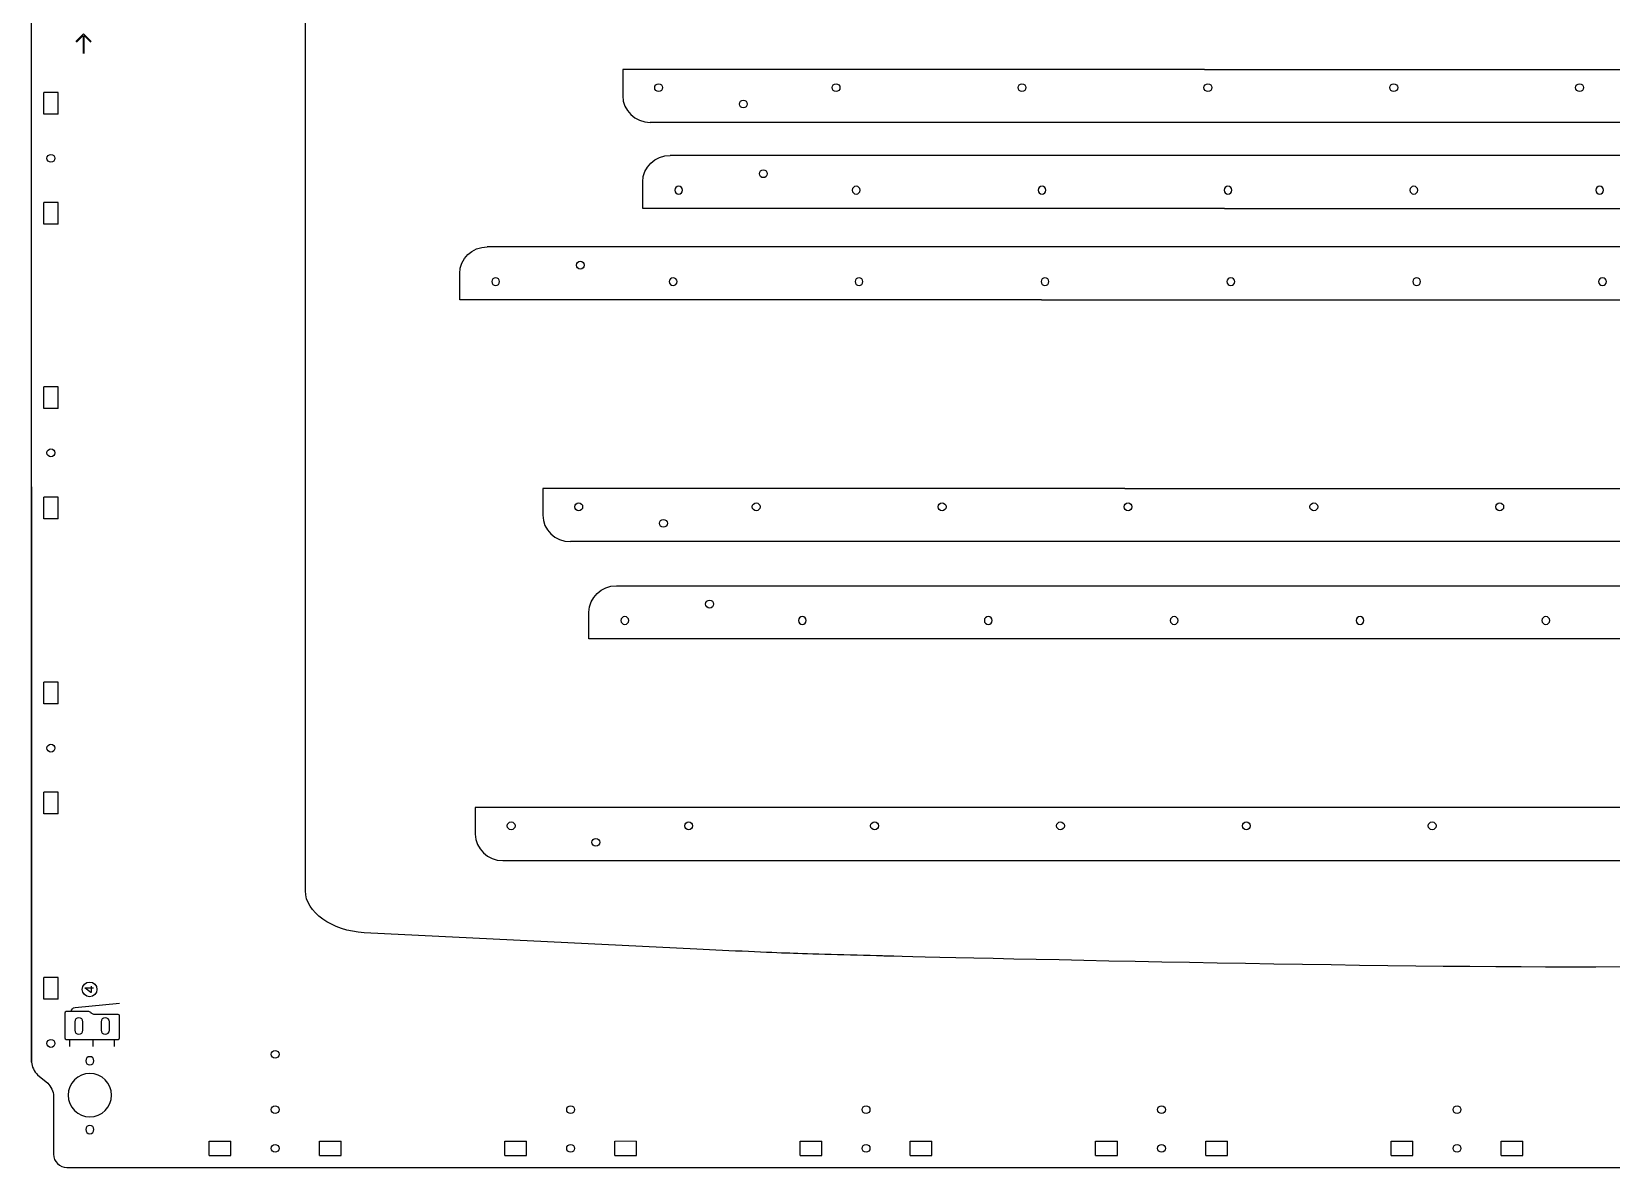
# Model space of a CAD drawing. Header units: millimetres. Extents: x -1176 to -33, y -869 to -31.
# Drawn here: x -1176 to -602, y -869 to -456 of the extents above; entities that cross this region are included whole.
import ezdxf

# ---------------------------------------------------------------- set-up
doc = ezdxf.new("R2010")
doc.units = ezdxf.units.MM
doc.layers.add('Cuts', color=1, linetype='Continuous', lineweight=0, true_color=0xff0000)
doc.layers.add('text', color=5, linetype='Continuous', lineweight=0, true_color=0x0000ff)

msp = doc.modelspace()

# ---------------------------------------------------------------- linework, layer by layer
at = {"layer": 'Cuts', "color": 1, "lineweight": 25, "true_color": 0xff0000}
for p, q in [((-1175.5, -830.68), (-1175.5, -69.32)), ((-749.38, -469.84), (-479.94, -469.84)), ((-1165.89, -478.23), (-1171.09, -478.23)), ((-1171.09, -486.11), (-1171.09, -478.23)), ((-1165.89, -486.11), (-1165.89, -478.23)), ((-1165.89, -486.11), (-1171.09, -486.11)), ((-469.94, -489.12), (-950.77, -489.12)), ((-711.57, -501.12), (-943.47, -501.12)), ((-462.64, -501.12), (-711.57, -501.12)), ((-1165.89, -518.23), (-1171.09, -518.23)), ((-1171.09, -526.11), (-1171.09, -518.23)), ((-1165.89, -526.11), (-1165.89, -518.23)), ((-742.09, -520.4), (-261.26, -520.4)), ((-1165.89, -526.11), (-1171.09, -526.11)), ((-529.12, -534.36), (-1009.96, -534.36)), ((-808.57, -553.65), (-539.12, -553.65)), ((-1165.89, -585.3), (-1171.09, -585.3)), ((-1171.09, -593.18), (-1171.09, -585.3)), ((-1165.89, -593.18), (-1165.89, -585.3)), ((-1165.89, -593.18), (-1171.09, -593.18)), ((-1165.89, -625.3), (-1171.09, -625.3)), ((-1171.09, -633.18), (-1171.09, -625.3)), ((-1165.89, -633.18), (-1165.89, -625.3)), ((-778.4, -622.24), (-508.95, -622.24)), ((-1165.89, -633.18), (-1171.09, -633.18)), ((-498.95, -641.52), (-979.78, -641.52)), ((-963.01, -657.55), (-731.1, -657.55)), ((-731.1, -657.55), (-482.19, -657.55)), ((-280.81, -676.84), (-761.62, -676.84)), ((-1165.89, -692.64), (-1171.09, -692.64)), ((-1171.09, -700.52), (-1171.09, -692.64)), ((-1165.89, -700.52), (-1165.89, -692.64)), ((-1165.89, -700.52), (-1171.09, -700.52)), ((-1165.89, -732.64), (-1171.09, -732.64)), ((-1171.09, -740.52), (-1171.09, -732.64)), ((-1165.89, -740.52), (-1165.89, -732.64)), ((-322.12, -738.2), (-802.93, -738.2)), ((-1165.89, -740.52), (-1171.09, -740.52)), ((-1004.31, -757.48), (-772.41, -757.48)), ((-772.41, -757.48), (-291.6, -757.48)), ((-1165.89, -799.98), (-1171.09, -799.98)), ((-1171.09, -807.86), (-1171.09, -799.98)), ((-1165.89, -807.86), (-1165.89, -799.98)), ((-1165.89, -807.86), (-1171.09, -807.86)), ((-1110.97, -864.67), (-1110.97, -859.47)), ((-1110.97, -859.47), (-1103.09, -859.47)), ((-1103.09, -864.67), (-1103.09, -859.47)), ((-1070.97, -864.67), (-1070.97, -859.47)), ((-1070.97, -859.47), (-1063.09, -859.47)), ((-1063.09, -864.67), (-1063.09, -859.47)), ((-1003.63, -864.67), (-1003.63, -859.47)), ((-1003.63, -859.47), (-995.75, -859.47)), ((-995.75, -864.67), (-995.75, -859.47)), ((-963.63, -864.67), (-963.63, -859.47)), ((-955.75, -864.67), (-955.75, -859.47)), ((-896.29, -864.67), (-896.29, -859.47)), ((-896.29, -859.47), (-888.41, -859.47)), ((-888.41, -864.67), (-888.41, -859.47)), ((-856.29, -864.67), (-856.29, -859.47)), ((-856.29, -859.47), (-848.41, -859.47)), ((-848.41, -864.67), (-848.41, -859.47)), ((-788.95, -864.67), (-788.95, -859.47)), ((-788.95, -859.47), (-781.07, -859.47)), ((-781.07, -864.67), (-781.07, -859.47)), ((-748.95, -864.67), (-748.95, -859.47)), ((-748.95, -859.47), (-741.07, -859.47)), ((-741.07, -864.67), (-741.07, -859.47)), ((-681.61, -864.67), (-681.61, -859.47)), ((-681.61, -859.47), (-673.73, -859.47)), ((-673.73, -864.67), (-673.73, -859.47)), ((-641.61, -864.67), (-641.61, -859.47)), ((-641.61, -859.47), (-633.73, -859.47)), ((-633.73, -864.67), (-633.73, -859.47)), ((-1110.97, -864.67), (-1103.09, -864.67)), ((-1070.97, -864.67), (-1063.09, -864.67)), ((-1003.63, -864.67), (-995.75, -864.67)), ((-963.63, -864.67), (-955.75, -864.67)), ((-896.29, -864.67), (-888.41, -864.67)), ((-856.29, -864.67), (-848.41, -864.67)), ((-788.95, -864.67), (-781.07, -864.67)), ((-748.95, -864.67), (-741.07, -864.67)), ((-681.61, -864.67), (-673.73, -864.67)), ((-641.61, -864.67), (-633.73, -864.67)), ((-1162.7, -869), (-37.3, -869))]:
    msp.add_line(p, q, dxfattribs=at)
at = {"layer": 'Cuts'}
msp.add_line((-963.63, -859.47), (-955.75, -859.47), dxfattribs=at)
at = {"layer": 'Cuts', "color": 1, "lineweight": 25, "true_color": 0xff0000}
for points in [[(-1076.02, -768.51), (-1076.02, -167.04)], [(-749.38, -469.84), (-756.99, -469.84), (-960.77, -469.84)], [(-742.09, -520.4), (-749.7, -520.4), (-953.48, -520.4)], [(-808.57, -553.65), (-816.18, -553.65), (-1019.96, -553.65)], [(-1175.5, -621.64), (-1175.5, -830.68)], [(-778.4, -622.24), (-786.01, -622.24), (-989.78, -622.24)], [(-761.62, -676.84), (-973.01, -676.84), (-973.01, -667.19)], [(-802.93, -738.2), (-1014.31, -738.2), (-1014.31, -747.84)], [(-933.82, -789.68), (-1054.67, -783.7)], [(-1159.85, -816.1), (-1159.85, -819.1)], [(-1156.85, -819.1), (-1156.85, -816.1), (-1156.85, -816.1)], [(-1150.25, -816.1), (-1150.25, -819.1)], [(-1147.25, -819.1), (-1147.25, -816.1), (-1147.25, -816.1)], [(-1173.34, -835.32), (-1169.66, -838.4)], [(-1167.5, -843.04), (-1167.5, -864.2)], [(-1162.7, -869), (-869.88, -869)]]:
    msp.add_lwpolyline(points, dxfattribs=at)
for points in [[(-960.77, -469.84), (-960.77, -469.84), (-960.77, -474.18), (-960.77, -479.48)], [(-949.15, -476.48), (-949.15, -475.69), (-948.51, -475.06), (-947.73, -475.06)], [(-947.73, -475.06), (-946.94, -475.06), (-946.3, -475.69), (-946.3, -476.48)], [(-884.68, -476.48), (-884.68, -475.69), (-884.04, -475.06), (-883.25, -475.06)], [(-883.25, -475.06), (-882.46, -475.06), (-881.83, -475.69), (-881.83, -476.48)], [(-817.14, -476.48), (-817.14, -475.69), (-816.5, -475.06), (-815.72, -475.06)], [(-815.72, -475.06), (-814.93, -475.06), (-814.29, -475.69), (-814.29, -476.48)], [(-749.59, -476.48), (-749.59, -475.69), (-748.96, -475.06), (-748.17, -475.06)], [(-748.17, -475.06), (-747.38, -475.06), (-746.74, -475.69), (-746.74, -476.48)], [(-682.08, -476.48), (-682.08, -475.69), (-681.44, -475.06), (-680.66, -475.06)], [(-680.66, -475.06), (-679.87, -475.06), (-679.23, -475.69), (-679.23, -476.48)], [(-614.57, -476.48), (-614.57, -475.69), (-613.93, -475.06), (-613.14, -475.06)], [(-613.14, -475.06), (-612.36, -475.06), (-611.72, -475.69), (-611.72, -476.48)], [(-960.77, -479.48), (-960.77, -484.78), (-956.27, -489.12), (-950.77, -489.12)], [(-947.73, -477.9), (-948.51, -477.9), (-949.15, -477.27), (-949.15, -476.48)], [(-946.3, -476.48), (-946.3, -477.27), (-946.94, -477.9), (-947.73, -477.9)], [(-918.38, -482.45), (-918.38, -481.67), (-917.74, -481.03), (-916.95, -481.03)], [(-916.95, -481.03), (-916.16, -481.03), (-915.53, -481.67), (-915.53, -482.45)], [(-883.25, -477.9), (-884.04, -477.9), (-884.68, -477.27), (-884.68, -476.48)], [(-881.83, -476.48), (-881.83, -477.27), (-882.46, -477.9), (-883.25, -477.9)], [(-815.72, -477.9), (-816.5, -477.9), (-817.14, -477.27), (-817.14, -476.48)], [(-814.29, -476.48), (-814.29, -477.27), (-814.93, -477.9), (-815.72, -477.9)], [(-748.17, -477.9), (-748.96, -477.9), (-749.59, -477.27), (-749.59, -476.48)], [(-746.74, -476.48), (-746.74, -477.27), (-747.38, -477.9), (-748.17, -477.9)], [(-680.66, -477.9), (-681.44, -477.9), (-682.08, -477.27), (-682.08, -476.48)], [(-679.23, -476.48), (-679.23, -477.27), (-679.87, -477.9), (-680.66, -477.9)], [(-613.14, -477.9), (-613.93, -477.9), (-614.57, -477.27), (-614.57, -476.48)], [(-611.72, -476.48), (-611.72, -477.27), (-612.36, -477.9), (-613.14, -477.9)], [(-916.95, -483.88), (-917.74, -483.88), (-918.38, -483.24), (-918.38, -482.45)], [(-915.53, -482.45), (-915.53, -483.24), (-916.16, -483.88), (-916.95, -483.88)], [(-1169.91, -502.17), (-1169.91, -501.38), (-1169.27, -500.75), (-1168.49, -500.75)], [(-1168.49, -503.59), (-1169.27, -503.59), (-1169.91, -502.96), (-1169.91, -502.17)], [(-1168.49, -500.75), (-1167.7, -500.75), (-1167.06, -501.38), (-1167.06, -502.17)], [(-1167.06, -502.17), (-1167.06, -502.96), (-1167.7, -503.59), (-1168.49, -503.59)], [(-953.48, -510.76), (-953.48, -505.46), (-948.97, -501.12), (-943.47, -501.12)], [(-953.48, -520.4), (-953.48, -520.4), (-953.48, -516.07), (-953.48, -510.76)], [(-911.08, -507.79), (-911.08, -507), (-910.44, -506.37), (-909.66, -506.37)], [(-909.66, -509.21), (-910.44, -509.21), (-911.08, -508.58), (-911.08, -507.79)], [(-909.66, -506.37), (-908.87, -506.37), (-908.23, -507), (-908.23, -507.79)], [(-908.23, -507.79), (-908.23, -508.58), (-908.87, -509.21), (-909.66, -509.21)], [(-940.43, -512.34), (-941.22, -512.34), (-941.85, -512.97), (-941.85, -513.76)], [(-941.85, -513.76), (-941.85, -514.55), (-941.22, -515.19), (-940.43, -515.19)], [(-939, -513.76), (-939, -512.97), (-939.64, -512.34), (-940.43, -512.34)], [(-940.43, -515.19), (-939.64, -515.19), (-939, -514.55), (-939, -513.76)], [(-875.96, -512.34), (-876.74, -512.34), (-877.38, -512.97), (-877.38, -513.76)], [(-877.38, -513.76), (-877.38, -514.55), (-876.74, -515.19), (-875.96, -515.19)], [(-874.53, -513.76), (-874.53, -512.97), (-875.17, -512.34), (-875.96, -512.34)], [(-875.96, -515.19), (-875.17, -515.19), (-874.53, -514.55), (-874.53, -513.76)], [(-808.42, -512.34), (-809.21, -512.34), (-809.85, -512.97), (-809.85, -513.76)], [(-809.85, -513.76), (-809.85, -514.55), (-809.21, -515.19), (-808.42, -515.19)], [(-807, -513.76), (-807, -512.97), (-807.63, -512.34), (-808.42, -512.34)], [(-808.42, -515.19), (-807.63, -515.19), (-807, -514.55), (-807, -513.76)], [(-740.87, -512.34), (-741.66, -512.34), (-742.3, -512.97), (-742.3, -513.76)], [(-742.3, -513.76), (-742.3, -514.55), (-741.66, -515.19), (-740.87, -515.19)], [(-739.45, -513.76), (-739.45, -512.97), (-740.09, -512.34), (-740.87, -512.34)], [(-740.87, -515.19), (-740.09, -515.19), (-739.45, -514.55), (-739.45, -513.76)], [(-673.36, -512.34), (-674.15, -512.34), (-674.79, -512.97), (-674.79, -513.76)], [(-674.79, -513.76), (-674.79, -514.55), (-674.15, -515.19), (-673.36, -515.19)], [(-671.94, -513.76), (-671.94, -512.97), (-672.57, -512.34), (-673.36, -512.34)], [(-673.36, -515.19), (-672.57, -515.19), (-671.94, -514.55), (-671.94, -513.76)], [(-605.85, -512.34), (-606.63, -512.34), (-607.27, -512.97), (-607.27, -513.76)], [(-607.27, -513.76), (-607.27, -514.55), (-606.63, -515.19), (-605.85, -515.19)], [(-604.42, -513.76), (-604.42, -512.97), (-605.06, -512.34), (-605.85, -512.34)], [(-605.85, -515.19), (-605.06, -515.19), (-604.42, -514.55), (-604.42, -513.76)], [(-1019.96, -544.01), (-1019.96, -538.7), (-1015.46, -534.36), (-1009.96, -534.36)], [(-1019.96, -553.65), (-1019.96, -553.65), (-1019.96, -549.31), (-1019.96, -544.01)], [(-977.56, -541.03), (-977.56, -540.24), (-976.93, -539.61), (-976.14, -539.61)], [(-976.14, -542.46), (-976.93, -542.46), (-977.56, -541.82), (-977.56, -541.03)], [(-976.14, -539.61), (-975.35, -539.61), (-974.71, -540.24), (-974.71, -541.03)], [(-974.71, -541.03), (-974.71, -541.82), (-975.35, -542.46), (-976.14, -542.46)], [(-1006.91, -545.58), (-1007.7, -545.58), (-1008.34, -546.22), (-1008.34, -547)], [(-1008.34, -547), (-1008.34, -547.79), (-1007.7, -548.43), (-1006.91, -548.43)], [(-1005.49, -547), (-1005.49, -546.22), (-1006.13, -545.58), (-1006.91, -545.58)], [(-1006.91, -548.43), (-1006.13, -548.43), (-1005.49, -547.79), (-1005.49, -547)], [(-942.44, -545.58), (-943.23, -545.58), (-943.87, -546.22), (-943.87, -547)], [(-943.87, -547), (-943.87, -547.79), (-943.23, -548.43), (-942.44, -548.43)], [(-941.02, -547), (-941.02, -546.22), (-941.65, -545.58), (-942.44, -545.58)], [(-942.44, -548.43), (-941.65, -548.43), (-941.02, -547.79), (-941.02, -547)], [(-874.91, -545.58), (-875.69, -545.58), (-876.33, -546.22), (-876.33, -547)], [(-876.33, -547), (-876.33, -547.79), (-875.69, -548.43), (-874.91, -548.43)], [(-873.48, -547), (-873.48, -546.22), (-874.12, -545.58), (-874.91, -545.58)], [(-874.91, -548.43), (-874.12, -548.43), (-873.48, -547.79), (-873.48, -547)], [(-807.36, -545.58), (-808.14, -545.58), (-808.78, -546.22), (-808.78, -547)], [(-808.78, -547), (-808.78, -547.79), (-808.14, -548.43), (-807.36, -548.43)], [(-805.93, -547), (-805.93, -546.22), (-806.57, -545.58), (-807.36, -545.58)], [(-807.36, -548.43), (-806.57, -548.43), (-805.93, -547.79), (-805.93, -547)], [(-739.84, -545.58), (-740.63, -545.58), (-741.27, -546.22), (-741.27, -547)], [(-741.27, -547), (-741.27, -547.79), (-740.63, -548.43), (-739.84, -548.43)], [(-738.42, -547), (-738.42, -546.22), (-739.06, -545.58), (-739.84, -545.58)], [(-739.84, -548.43), (-739.06, -548.43), (-738.42, -547.79), (-738.42, -547)], [(-672.33, -545.58), (-673.12, -545.58), (-673.76, -546.22), (-673.76, -547)], [(-673.76, -547), (-673.76, -547.79), (-673.12, -548.43), (-672.33, -548.43)], [(-670.91, -547), (-670.91, -546.22), (-671.54, -545.58), (-672.33, -545.58)], [(-672.33, -548.43), (-671.54, -548.43), (-670.91, -547.79), (-670.91, -547)], [(-604.82, -545.58), (-605.6, -545.58), (-606.24, -546.22), (-606.24, -547)], [(-606.24, -547), (-606.24, -547.79), (-605.6, -548.43), (-604.82, -548.43)], [(-603.39, -547), (-603.39, -546.22), (-604.03, -545.58), (-604.82, -545.58)], [(-604.82, -548.43), (-604.03, -548.43), (-603.39, -547.79), (-603.39, -547)], [(-1169.91, -609.24), (-1169.91, -608.45), (-1169.27, -607.82), (-1168.49, -607.82)], [(-1168.49, -607.82), (-1167.7, -607.82), (-1167.06, -608.45), (-1167.06, -609.24)], [(-1168.49, -610.67), (-1169.27, -610.67), (-1169.91, -610.03), (-1169.91, -609.24)], [(-1167.06, -609.24), (-1167.06, -610.03), (-1167.7, -610.67), (-1168.49, -610.67)], [(-989.78, -622.24), (-989.78, -622.24), (-989.78, -626.57), (-989.78, -631.88)], [(-978.16, -628.88), (-978.16, -628.09), (-977.53, -627.45), (-976.74, -627.45)], [(-976.74, -630.3), (-977.53, -630.3), (-978.16, -629.66), (-978.16, -628.88)], [(-976.74, -627.45), (-975.95, -627.45), (-975.31, -628.09), (-975.31, -628.88)], [(-975.31, -628.88), (-975.31, -629.66), (-975.95, -630.3), (-976.74, -630.3)], [(-913.69, -628.88), (-913.69, -628.09), (-913.05, -627.45), (-912.27, -627.45)], [(-912.27, -630.3), (-913.05, -630.3), (-913.69, -629.66), (-913.69, -628.88)], [(-912.27, -627.45), (-911.48, -627.45), (-910.84, -628.09), (-910.84, -628.88)], [(-910.84, -628.88), (-910.84, -629.66), (-911.48, -630.3), (-912.27, -630.3)], [(-846.16, -628.88), (-846.16, -628.09), (-845.52, -627.45), (-844.73, -627.45)], [(-844.73, -630.3), (-845.52, -630.3), (-846.16, -629.66), (-846.16, -628.88)], [(-844.73, -627.45), (-843.95, -627.45), (-843.31, -628.09), (-843.31, -628.88)], [(-843.31, -628.88), (-843.31, -629.66), (-843.95, -630.3), (-844.73, -630.3)], [(-778.61, -628.88), (-778.61, -628.09), (-777.97, -627.45), (-777.18, -627.45)], [(-777.18, -630.3), (-777.97, -630.3), (-778.61, -629.66), (-778.61, -628.88)], [(-777.18, -627.45), (-776.4, -627.45), (-775.76, -628.09), (-775.76, -628.88)], [(-775.76, -628.88), (-775.76, -629.66), (-776.4, -630.3), (-777.18, -630.3)], [(-711.1, -628.88), (-711.1, -628.09), (-710.46, -627.45), (-709.67, -627.45)], [(-709.67, -630.3), (-710.46, -630.3), (-711.1, -629.66), (-711.1, -628.88)], [(-709.67, -627.45), (-708.88, -627.45), (-708.25, -628.09), (-708.25, -628.88)], [(-708.25, -628.88), (-708.25, -629.66), (-708.88, -630.3), (-709.67, -630.3)], [(-643.58, -628.88), (-643.58, -628.09), (-642.94, -627.45), (-642.16, -627.45)], [(-642.16, -630.3), (-642.94, -630.3), (-643.58, -629.66), (-643.58, -628.88)], [(-642.16, -627.45), (-641.37, -627.45), (-640.73, -628.09), (-640.73, -628.88)], [(-640.73, -628.88), (-640.73, -629.66), (-641.37, -630.3), (-642.16, -630.3)], [(-989.78, -631.88), (-989.78, -637.18), (-985.28, -641.52), (-979.78, -641.52)], [(-947.39, -634.85), (-947.39, -634.06), (-946.75, -633.43), (-945.97, -633.43)], [(-945.97, -636.27), (-946.75, -636.27), (-947.39, -635.64), (-947.39, -634.85)], [(-945.97, -633.43), (-945.18, -633.43), (-944.54, -634.06), (-944.54, -634.85)], [(-944.54, -634.85), (-944.54, -635.64), (-945.18, -636.27), (-945.97, -636.27)], [(-973.01, -667.19), (-973.01, -661.89), (-968.51, -657.55), (-963.01, -657.55)], [(-930.63, -664.22), (-930.63, -663.43), (-930, -662.8), (-929.21, -662.8)], [(-929.21, -665.65), (-930, -665.65), (-930.63, -665.01), (-930.63, -664.22)], [(-929.21, -662.8), (-928.42, -662.8), (-927.78, -663.43), (-927.78, -664.22)], [(-927.78, -664.22), (-927.78, -665.01), (-928.42, -665.65), (-929.21, -665.65)], [(-959.98, -668.77), (-960.77, -668.77), (-961.41, -669.41), (-961.41, -670.19)], [(-961.41, -670.19), (-961.41, -670.98), (-960.77, -671.62), (-959.98, -671.62)], [(-958.56, -670.19), (-958.56, -669.41), (-959.19, -668.77), (-959.98, -668.77)], [(-959.98, -671.62), (-959.19, -671.62), (-958.56, -670.98), (-958.56, -670.19)], [(-895.51, -668.77), (-896.3, -668.77), (-896.94, -669.41), (-896.94, -670.19)], [(-896.94, -670.19), (-896.94, -670.98), (-896.3, -671.62), (-895.51, -671.62)], [(-894.09, -670.19), (-894.09, -669.41), (-894.72, -668.77), (-895.51, -668.77)], [(-895.51, -671.62), (-894.72, -671.62), (-894.09, -670.98), (-894.09, -670.19)], [(-827.96, -668.77), (-828.74, -668.77), (-829.38, -669.41), (-829.38, -670.19)], [(-829.38, -670.19), (-829.38, -670.98), (-828.74, -671.62), (-827.96, -671.62)], [(-826.53, -670.19), (-826.53, -669.41), (-827.17, -668.77), (-827.96, -668.77)], [(-827.96, -671.62), (-827.17, -671.62), (-826.53, -670.98), (-826.53, -670.19)], [(-760.43, -668.77), (-761.21, -668.77), (-761.85, -669.41), (-761.85, -670.19)], [(-761.85, -670.19), (-761.85, -670.98), (-761.21, -671.62), (-760.43, -671.62)], [(-759, -670.19), (-759, -669.41), (-759.64, -668.77), (-760.43, -668.77)], [(-760.43, -671.62), (-759.64, -671.62), (-759, -670.98), (-759, -670.19)], [(-692.91, -668.77), (-693.7, -668.77), (-694.34, -669.41), (-694.34, -670.19)], [(-694.34, -670.19), (-694.34, -670.98), (-693.7, -671.62), (-692.91, -671.62)], [(-691.49, -670.19), (-691.49, -669.41), (-692.13, -668.77), (-692.91, -668.77)], [(-692.91, -671.62), (-692.13, -671.62), (-691.49, -670.98), (-691.49, -670.19)], [(-625.4, -668.77), (-626.19, -668.77), (-626.83, -669.41), (-626.83, -670.19)], [(-626.83, -670.19), (-626.83, -670.98), (-626.19, -671.62), (-625.4, -671.62)], [(-623.98, -670.19), (-623.98, -669.41), (-624.61, -668.77), (-625.4, -668.77)], [(-625.4, -671.62), (-624.61, -671.62), (-623.98, -670.98), (-623.98, -670.19)], [(-1169.91, -716.58), (-1169.91, -715.79), (-1169.27, -715.16), (-1168.49, -715.16)], [(-1168.49, -718.01), (-1169.27, -718.01), (-1169.91, -717.37), (-1169.91, -716.58)], [(-1168.49, -715.16), (-1167.7, -715.16), (-1167.06, -715.79), (-1167.06, -716.58)], [(-1167.06, -716.58), (-1167.06, -717.37), (-1167.7, -718.01), (-1168.49, -718.01)], [(-1002.72, -744.84), (-1002.72, -744.05), (-1002.08, -743.42), (-1001.29, -743.42)], [(-1001.29, -746.27), (-1002.08, -746.27), (-1002.72, -745.63), (-1002.72, -744.84)], [(-1001.29, -743.42), (-1000.5, -743.42), (-999.87, -744.05), (-999.87, -744.84)], [(-999.87, -744.84), (-999.87, -745.63), (-1000.5, -746.27), (-1001.29, -746.27)], [(-938.24, -744.84), (-938.24, -744.05), (-937.6, -743.42), (-936.82, -743.42)], [(-936.82, -746.27), (-937.6, -746.27), (-938.24, -745.63), (-938.24, -744.84)], [(-936.82, -743.42), (-936.03, -743.42), (-935.39, -744.05), (-935.39, -744.84)], [(-935.39, -744.84), (-935.39, -745.63), (-936.03, -746.27), (-936.82, -746.27)], [(-870.69, -744.84), (-870.69, -744.05), (-870.05, -743.42), (-869.26, -743.42)], [(-869.26, -746.27), (-870.05, -746.27), (-870.69, -745.63), (-870.69, -744.84)], [(-869.26, -743.42), (-868.48, -743.42), (-867.84, -744.05), (-867.84, -744.84)], [(-867.84, -744.84), (-867.84, -745.63), (-868.48, -746.27), (-869.26, -746.27)], [(-803.16, -744.84), (-803.16, -744.05), (-802.52, -743.42), (-801.73, -743.42)], [(-801.73, -746.27), (-802.52, -746.27), (-803.16, -745.63), (-803.16, -744.84)], [(-801.73, -743.42), (-800.95, -743.42), (-800.31, -744.05), (-800.31, -744.84)], [(-800.31, -744.84), (-800.31, -745.63), (-800.95, -746.27), (-801.73, -746.27)], [(-735.65, -744.84), (-735.65, -744.05), (-735.01, -743.42), (-734.22, -743.42)], [(-734.22, -746.27), (-735.01, -746.27), (-735.65, -745.63), (-735.65, -744.84)], [(-734.22, -743.42), (-733.43, -743.42), (-732.8, -744.05), (-732.8, -744.84)], [(-732.8, -744.84), (-732.8, -745.63), (-733.43, -746.27), (-734.22, -746.27)], [(-668.13, -744.84), (-668.13, -744.05), (-667.49, -743.42), (-666.71, -743.42)], [(-666.71, -746.27), (-667.49, -746.27), (-668.13, -745.63), (-668.13, -744.84)], [(-666.71, -743.42), (-665.92, -743.42), (-665.28, -744.05), (-665.28, -744.84)], [(-665.28, -744.84), (-665.28, -745.63), (-665.92, -746.27), (-666.71, -746.27)], [(-1014.31, -747.84), (-1014.31, -753.14), (-1009.81, -757.48), (-1004.31, -757.48)], [(-971.94, -750.81), (-971.94, -750.03), (-971.3, -749.39), (-970.52, -749.39)], [(-970.52, -752.24), (-971.3, -752.24), (-971.94, -751.6), (-971.94, -750.81)], [(-970.52, -749.39), (-969.73, -749.39), (-969.09, -750.03), (-969.09, -750.81)], [(-969.09, -750.81), (-969.09, -751.6), (-969.73, -752.24), (-970.52, -752.24)], [(-1054.67, -783.7), (-1066.41, -783.02), (-1076.02, -776.18), (-1076.02, -768.51)], [(-208.1, -783.73), (-208.1, -783.73), (-407.74, -796.17), (-617.1, -796.17)], [(-900.1, -791.17), (-906.89, -790.93), (-922.06, -790.26), (-933.82, -789.68)], [(-866.33, -792.14), (-878.12, -791.84), (-893.31, -791.41), (-900.1, -791.17)], [(-617.1, -796.17), (-704.83, -796.17), (-866.33, -792.14), (-866.33, -792.14)], [(-1158.35, -814.6), (-1159.18, -814.6), (-1159.85, -815.27), (-1159.85, -816.1)], [(-1156.85, -816.1), (-1156.85, -815.27), (-1157.52, -814.6), (-1158.35, -814.6)], [(-1148.75, -814.6), (-1149.58, -814.6), (-1150.25, -815.27), (-1150.25, -816.1)], [(-1147.25, -816.1), (-1147.25, -815.27), (-1147.92, -814.6), (-1148.75, -814.6)], [(-1159.85, -819.1), (-1159.85, -819.93), (-1159.18, -820.6), (-1158.35, -820.6)], [(-1158.35, -820.6), (-1157.52, -820.6), (-1156.85, -819.93), (-1156.85, -819.1)], [(-1150.25, -819.1), (-1150.25, -819.93), (-1149.58, -820.6), (-1148.75, -820.6)], [(-1148.75, -820.6), (-1147.92, -820.6), (-1147.25, -819.93), (-1147.25, -819.1)], [(-1169.91, -823.92), (-1169.91, -823.13), (-1169.27, -822.5), (-1168.49, -822.5)], [(-1168.49, -825.35), (-1169.27, -825.35), (-1169.91, -824.71), (-1169.91, -823.92)], [(-1168.49, -822.5), (-1167.7, -822.5), (-1167.06, -823.13), (-1167.06, -823.92)], [(-1167.06, -823.92), (-1167.06, -824.71), (-1167.7, -825.35), (-1168.49, -825.35)], [(-1175.5, -830.68), (-1175.5, -832.24), (-1174.53, -834.32), (-1173.34, -835.32)], [(-1154.34, -828.74), (-1155.17, -828.74), (-1155.84, -829.41), (-1155.84, -830.24)], [(-1155.84, -830.24), (-1155.84, -831.07), (-1155.17, -831.74), (-1154.34, -831.74)], [(-1152.84, -830.24), (-1152.84, -829.41), (-1153.51, -828.74), (-1154.34, -828.74)], [(-1154.34, -831.74), (-1153.51, -831.74), (-1152.84, -831.07), (-1152.84, -830.24)], [(-1088.45, -827.88), (-1088.45, -827.09), (-1087.82, -826.45), (-1087.03, -826.45)], [(-1087.03, -829.3), (-1087.82, -829.3), (-1088.45, -828.67), (-1088.45, -827.88)], [(-1087.03, -826.45), (-1086.24, -826.45), (-1085.61, -827.09), (-1085.61, -827.88)], [(-1085.61, -827.88), (-1085.61, -828.66), (-1086.24, -829.3), (-1087.03, -829.3)], [(-1154.34, -834.84), (-1158.7, -834.84), (-1162.24, -838.38), (-1162.24, -842.74)], [(-1146.44, -842.74), (-1146.44, -838.38), (-1149.97, -834.84), (-1154.34, -834.84)], [(-1169.66, -838.4), (-1168.47, -839.4), (-1167.5, -841.48), (-1167.5, -843.04)], [(-1162.24, -842.74), (-1162.24, -847.1), (-1158.7, -850.64), (-1154.34, -850.64)], [(-1154.34, -850.64), (-1149.97, -850.64), (-1146.44, -847.1), (-1146.44, -842.74)], [(-1088.45, -847.99), (-1088.45, -847.2), (-1087.82, -846.57), (-1087.03, -846.57)], [(-1087.03, -849.42), (-1087.82, -849.42), (-1088.45, -848.78), (-1088.45, -847.99)], [(-1087.03, -846.57), (-1086.24, -846.57), (-1085.61, -847.2), (-1085.61, -847.99)], [(-1085.61, -847.99), (-1085.61, -848.78), (-1086.24, -849.42), (-1087.03, -849.42)], [(-981.11, -847.99), (-981.11, -847.2), (-980.48, -846.57), (-979.69, -846.57)], [(-979.69, -849.42), (-980.48, -849.42), (-981.11, -848.78), (-981.11, -847.99)], [(-979.69, -846.57), (-978.9, -846.57), (-978.27, -847.2), (-978.27, -847.99)], [(-978.27, -847.99), (-978.27, -848.78), (-978.9, -849.42), (-979.69, -849.42)], [(-873.77, -847.99), (-873.77, -847.2), (-873.14, -846.57), (-872.35, -846.57)], [(-872.35, -849.42), (-873.14, -849.42), (-873.77, -848.78), (-873.77, -847.99)], [(-872.35, -846.57), (-871.56, -846.57), (-870.93, -847.2), (-870.93, -847.99)], [(-870.93, -847.99), (-870.93, -848.78), (-871.56, -849.42), (-872.35, -849.42)], [(-766.43, -847.99), (-766.43, -847.2), (-765.8, -846.57), (-765.01, -846.57)], [(-765.01, -849.42), (-765.8, -849.42), (-766.43, -848.78), (-766.43, -847.99)], [(-765.01, -846.57), (-764.22, -846.57), (-763.59, -847.2), (-763.59, -847.99)], [(-763.59, -847.99), (-763.59, -848.78), (-764.22, -849.42), (-765.01, -849.42)], [(-659.09, -847.99), (-659.09, -847.2), (-658.46, -846.57), (-657.67, -846.57)], [(-657.67, -849.42), (-658.46, -849.42), (-659.09, -848.78), (-659.09, -847.99)], [(-657.67, -846.57), (-656.88, -846.57), (-656.25, -847.2), (-656.25, -847.99)], [(-656.25, -847.99), (-656.25, -848.78), (-656.88, -849.42), (-657.67, -849.42)], [(-1154.34, -853.74), (-1155.17, -853.74), (-1155.84, -854.41), (-1155.84, -855.24)], [(-1152.84, -855.24), (-1152.84, -854.41), (-1153.51, -853.74), (-1154.34, -853.74)], [(-1155.84, -855.24), (-1155.84, -856.07), (-1155.17, -856.74), (-1154.34, -856.74)], [(-1154.34, -856.74), (-1153.51, -856.74), (-1152.84, -856.07), (-1152.84, -855.24)], [(-1088.45, -862.07), (-1088.45, -861.28), (-1087.82, -860.65), (-1087.03, -860.65)], [(-1087.03, -860.65), (-1086.24, -860.65), (-1085.61, -861.28), (-1085.61, -862.07)], [(-981.11, -862.07), (-981.11, -861.28), (-980.48, -860.65), (-979.69, -860.65)], [(-979.69, -860.65), (-978.9, -860.65), (-978.27, -861.28), (-978.27, -862.07)], [(-873.77, -862.07), (-873.77, -861.28), (-873.14, -860.65), (-872.35, -860.65)], [(-872.35, -860.65), (-871.56, -860.65), (-870.93, -861.28), (-870.93, -862.07)], [(-766.43, -862.07), (-766.43, -861.28), (-765.8, -860.65), (-765.01, -860.65)], [(-765.01, -860.65), (-764.22, -860.65), (-763.59, -861.28), (-763.59, -862.07)], [(-659.09, -862.07), (-659.09, -861.28), (-658.46, -860.65), (-657.67, -860.65)], [(-657.67, -860.65), (-656.88, -860.65), (-656.25, -861.28), (-656.25, -862.07)], [(-1167.5, -864.2), (-1167.5, -866.84), (-1165.34, -869), (-1162.7, -869)], [(-1087.03, -863.5), (-1087.82, -863.5), (-1088.45, -862.86), (-1088.45, -862.07)], [(-1085.61, -862.07), (-1085.61, -862.86), (-1086.24, -863.5), (-1087.03, -863.5)], [(-979.69, -863.5), (-980.48, -863.5), (-981.11, -862.86), (-981.11, -862.07)], [(-978.27, -862.07), (-978.27, -862.86), (-978.9, -863.5), (-979.69, -863.5)], [(-872.35, -863.5), (-873.14, -863.5), (-873.77, -862.86), (-873.77, -862.07)], [(-870.93, -862.07), (-870.93, -862.86), (-871.56, -863.5), (-872.35, -863.5)], [(-765.01, -863.5), (-765.8, -863.5), (-766.43, -862.86), (-766.43, -862.07)], [(-763.59, -862.07), (-763.59, -862.86), (-764.22, -863.5), (-765.01, -863.5)], [(-657.67, -863.5), (-658.46, -863.5), (-659.09, -862.86), (-659.09, -862.07)], [(-656.25, -862.07), (-656.25, -862.86), (-656.88, -863.5), (-657.67, -863.5)]]:
    msp.add_open_spline(points, degree=3, dxfattribs=at)
at = {"layer": 'text', "color": 5, "lineweight": 25, "true_color": 0x0000ff}
for points in [[(-1159.4, -459.7), (-1156.62, -456.91), (-1153.84, -459.7)], [(-1159.21, -459.99), (-1156.82, -457.6), (-1156.82, -464.14)], [(-1156.42, -464.14), (-1156.42, -457.6), (-1154.02, -460)], [(-1153.82, -803.1), (-1153.82, -803.71), (-1153.03, -803.71)], [(-1153.82, -803.71), (-1153.82, -805.47), (-1153.93, -805.47), (-1156.01, -803.82), (-1156.01, -803.71), (-1153.82, -803.71)], [(-1163.47, -812.95), (-1163.47, -821.9)], [(-1154.73, -812.38), (-1162.9, -812.38)], [(-1159.73, -810.86), (-1143.54, -809.33)], [(-1153.81, -812.9), (-1153.84, -812.85)], [(-1144.1, -813.36), (-1152.92, -813.36)], [(-1143.54, -821.9), (-1143.54, -813.93), (-1143.54, -813.93)], [(-1162.9, -822.46), (-1144.1, -822.46)], [(-1161.76, -822.46), (-1161.76, -825.07)], [(-1153.21, -822.46), (-1153.21, -825.07)], [(-1145.54, -822.46), (-1145.54, -825.07)]]:
    msp.add_lwpolyline(points, dxfattribs=at)
for points in [[(-1157.08, -804.28), (-1157.08, -802.82), (-1155.89, -801.63), (-1154.42, -801.63)], [(-1154.42, -801.63), (-1152.95, -801.63), (-1151.76, -802.82), (-1151.76, -804.28)], [(-1154.42, -806.94), (-1155.89, -806.94), (-1157.08, -805.75), (-1157.08, -804.28)], [(-1151.76, -804.28), (-1151.76, -805.75), (-1152.95, -806.94), (-1154.42, -806.94)], [(-1162.9, -812.38), (-1163.21, -812.38), (-1163.47, -812.64), (-1163.47, -812.95)], [(-1161.02, -812.35), (-1161.1, -811.56), (-1160.51, -810.93), (-1159.73, -810.86)], [(-1153.84, -812.85), (-1154.02, -812.59), (-1154.42, -812.38), (-1154.73, -812.38)], [(-1152.92, -813.36), (-1153.23, -813.36), (-1153.63, -813.15), (-1153.81, -812.9)], [(-1143.54, -813.93), (-1143.54, -813.62), (-1143.79, -813.36), (-1144.1, -813.36)], [(-1163.47, -821.9), (-1163.47, -822.21), (-1163.21, -822.46), (-1162.9, -822.46)], [(-1144.1, -822.46), (-1143.79, -822.46), (-1143.54, -822.21), (-1143.54, -821.9)]]:
    msp.add_open_spline(points, degree=3, dxfattribs=at)

doc.saveas('drawing.dxf')
